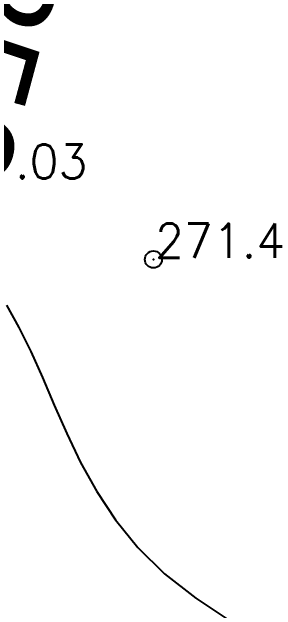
# Model space of a CAD drawing. Header units: millimetres. Extents: x 524954 to 526204, y 9523489 to 9524010.
# Drawn here: x 525412.13 to 525419.89, y 9523582.74 to 9523600.28 of the extents above; entities that cross this region are included whole.
import ezdxf
from ezdxf.enums import TextEntityAlignment as Align

# ---------------------------------------------------------------- set-up
doc = ezdxf.new("R2010")
doc.units = ezdxf.units.MM
doc.header["$PDMODE"] = 32
doc.header["$PDSIZE"] = 0.5
for name, color, linetype in [('CN_01_00', 3, 'Continuous'), ('Route - Route de la corniche de Brazzaville - Textes - Tabulations', 1, 'Continuous'), ('TopoAlt', 3, 'Continuous'), ('TOPOJIS', 7, 'Continuous')]:
    doc.layers.add(name, color=color, linetype=linetype)
doc.styles.add('Affichages route', font='arial.ttf', dxfattribs={"height": 0.5})
doc.styles.add('Simplex 1.0', font='Simplex.shx', dxfattribs={"width": 0.99, "height": 1})

# ---------------------------------------------------------------- blocks, each defined once
blk = doc.blocks.new('TCPOINT M')
at = {"color": 0}
blk.add_point((0, 0), dxfattribs=at)
at = {"layer": 'TopoAlt', "style": 'Simplex 1.0', "width": 0.99}
blk.add_attdef('ALT', (0.15, 0.15), '', height=1, dxfattribs=at)

msp = doc.modelspace()

# ---------------------------------------------------------------- linework, layer by layer
at = {"layer": 'CN_01_00', "elevation": 271, "flags": 128}
msp.add_lwpolyline([(525411.974, 9523591.684), (525412.337, 9523591.03), (525412.691, 9523590.32), (525413.032, 9523589.556), (525413.376, 9523588.751), (525413.743, 9523587.917), (525414.152, 9523587.069), (525414.624, 9523586.22), (525415.179, 9523585.384), (525415.837, 9523584.574), (525416.618, 9523583.805), (525417.533, 9523583.086), (525418.561, 9523582.408)], dxfattribs=at)

# ---------------------------------------------------------------- block references
at = {"layer": 'TOPOJIS'}
ref = msp.add_blockref('TCPOINT M', (525409.632, 9523595.343, 271.03), dxfattribs=at)
ref.add_attrib('ALT', '271.03', (525409.682, 9523595.393, 271.03), dxfattribs={"layer": 'TopoAlt', "height": 1, "style": 'Simplex 1.0', "width": 0.99})
ref = msp.add_blockref('TCPOINT M', (525416.289, 9523593.021, 271.46), dxfattribs=at)
ref.add_attrib('ALT', '271.46', (525416.339, 9523593.071, 271.46), dxfattribs={"layer": 'TopoAlt', "height": 1, "style": 'Simplex 1.0', "width": 0.99})

# ---------------------------------------------------------------- texts
at = {"layer": 'Route - Route de la corniche de Brazzaville - Textes - Tabulations', "style": 'Affichages route'}
msp.add_text('250.0', height=3, rotation=254.9059, dxfattribs=at).set_placement((525412.194, 9523602.082), align=Align.MIDDLE_LEFT)

doc.saveas('drawing.dxf')
